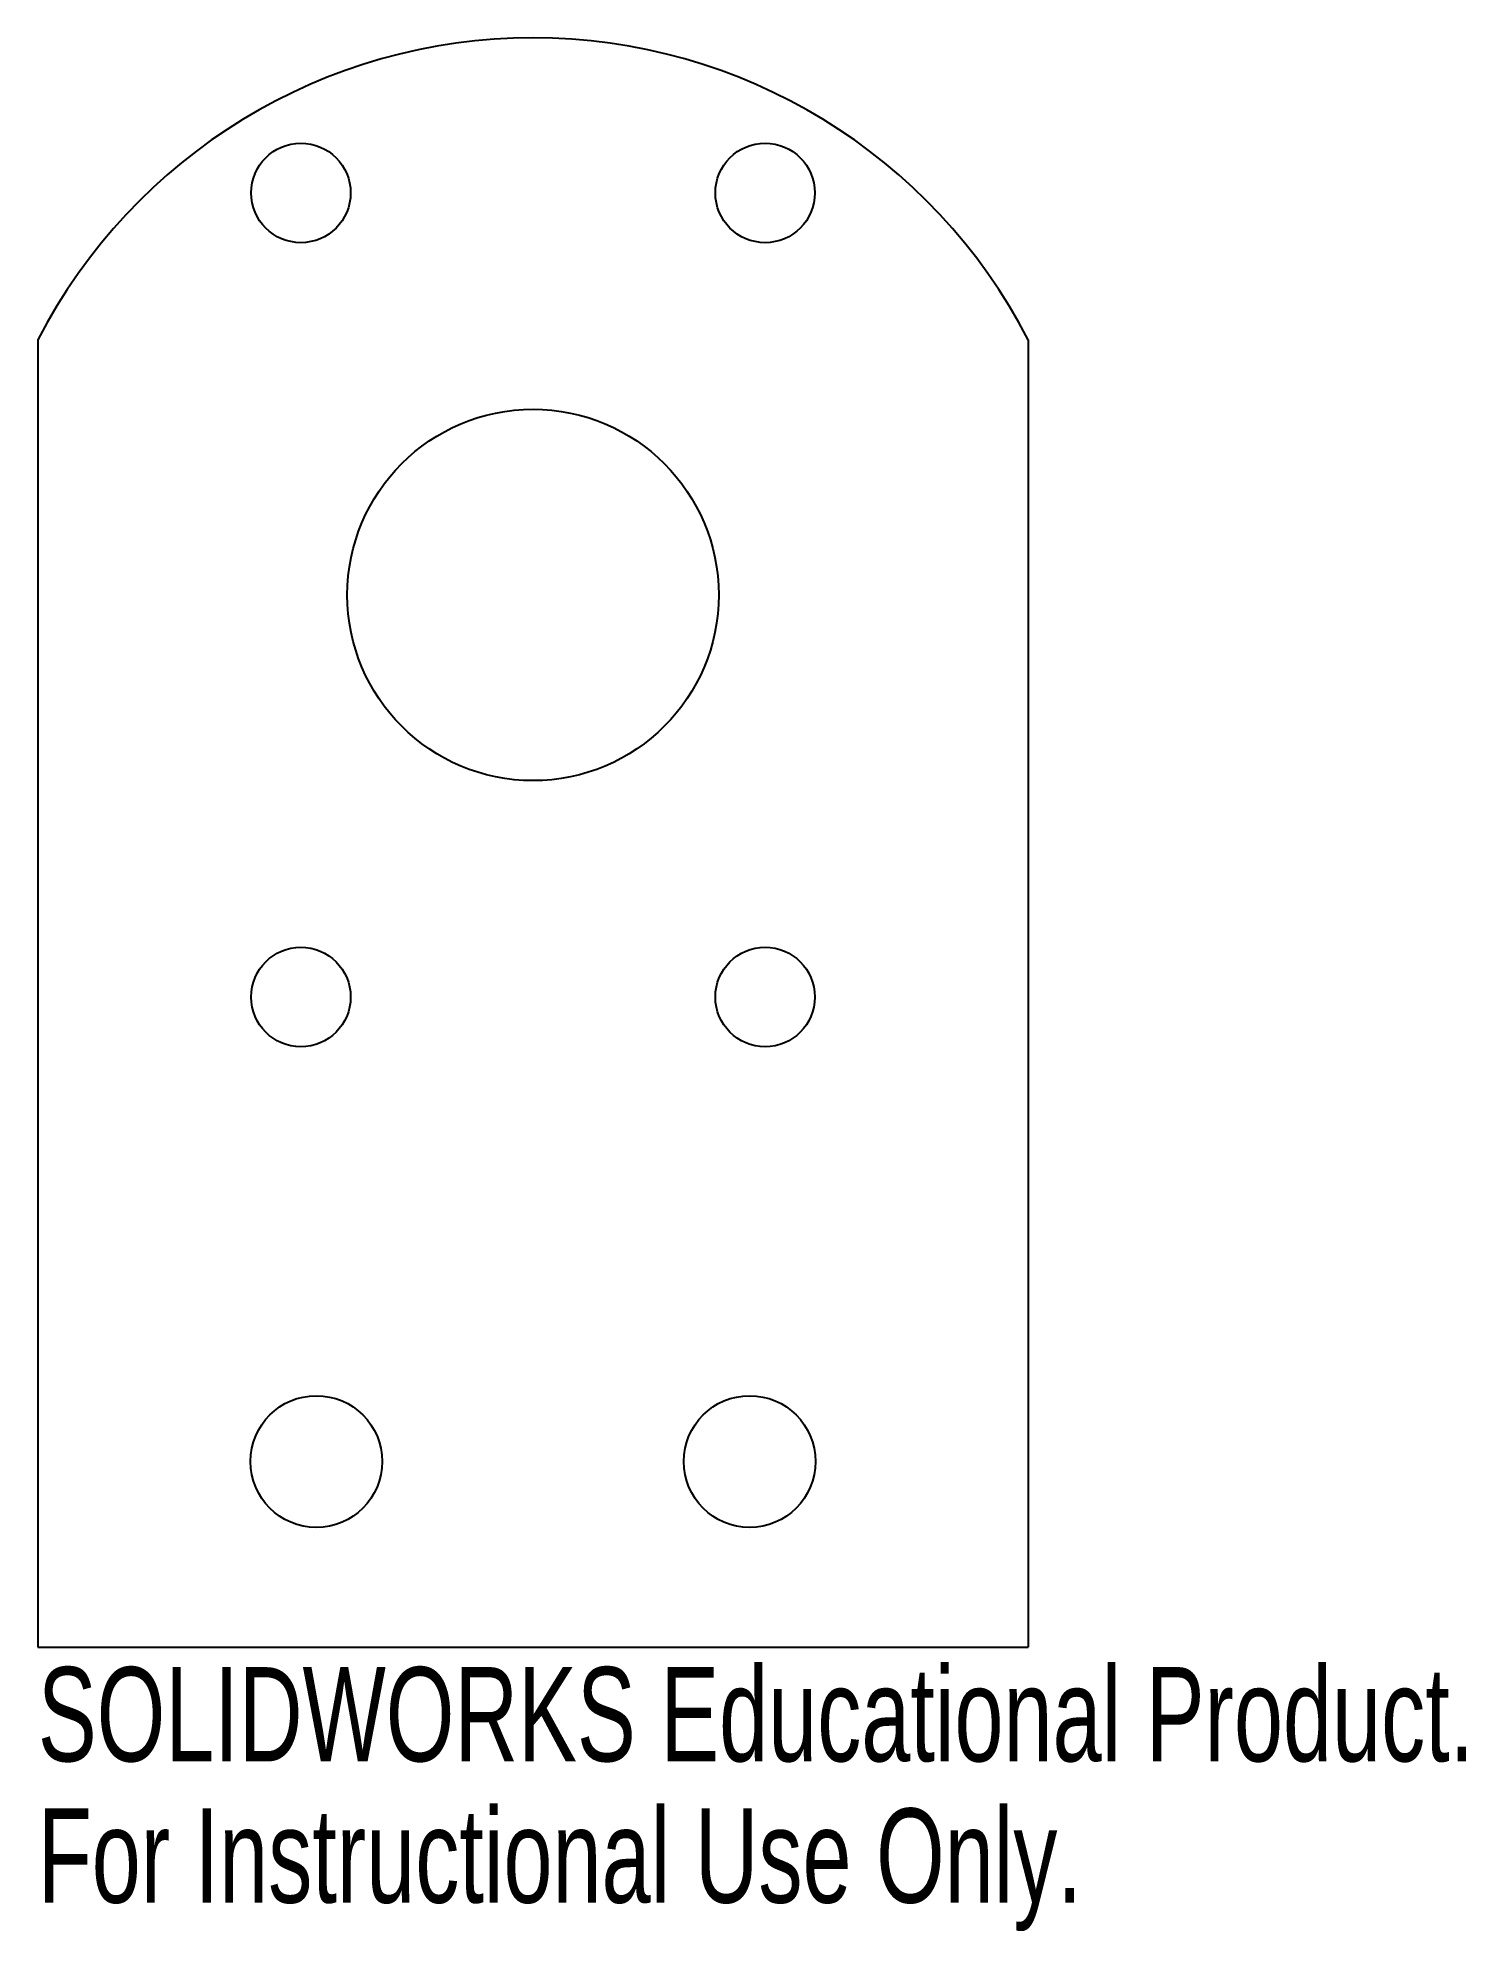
# Model space of a CAD drawing. Header units: inches. Extents: x -1 to 1.88, y -0.57 to 3.25.
import ezdxf

# ---------------------------------------------------------------- set-up
doc = ezdxf.new("R2010")
doc.units = ezdxf.units.IN
doc.header["$MEASUREMENT"] = 0
doc.styles.add('SLDTEXTSTYLE0', font='TXT', dxfattribs={"width": 0.7})

msp = doc.modelspace()

# ---------------------------------------------------------------- linework, layer by layer
at = {"color": 7, "linetype": 'Continuous', "lineweight": 25}
for p, q in [((-1, 2.6404), (-1, 0)), ((1, 2.6404), (1, 0)), ((-1, 0), (1, 0))]:
    msp.add_line(p, q, dxfattribs=at)
for centre, radius in [((-0.4688, 2.9369), 0.1005), ((0.4688, 2.9369), 0.1005), ((0, 2.125), 0.375), ((-0.4688, 1.3131), 0.1005), ((0.4688, 1.3131), 0.1005), ((-0.4375, 0.375), 0.133), ((0.4375, 0.375), 0.133)]:
    msp.add_circle(centre, radius, dxfattribs=at)
msp.add_arc((0, 2.125), 1.125, 27.266, 152.734, dxfattribs=at)

# ---------------------------------------------------------------- texts
at = {"color": 7, "linetype": 'Continuous', "char_height": 0.1903, "attachment_point": 1, "style": 'SLDTEXTSTYLE0'}
for s, insert in [('SOLIDWORKS Educational Product.', (-1, -0.0401)), ('For Instructional Use Only.', (-1, -0.3256))]:
    msp.add_mtext(s, dxfattribs=dict(at, insert=insert))

doc.saveas('drawing.dxf')
